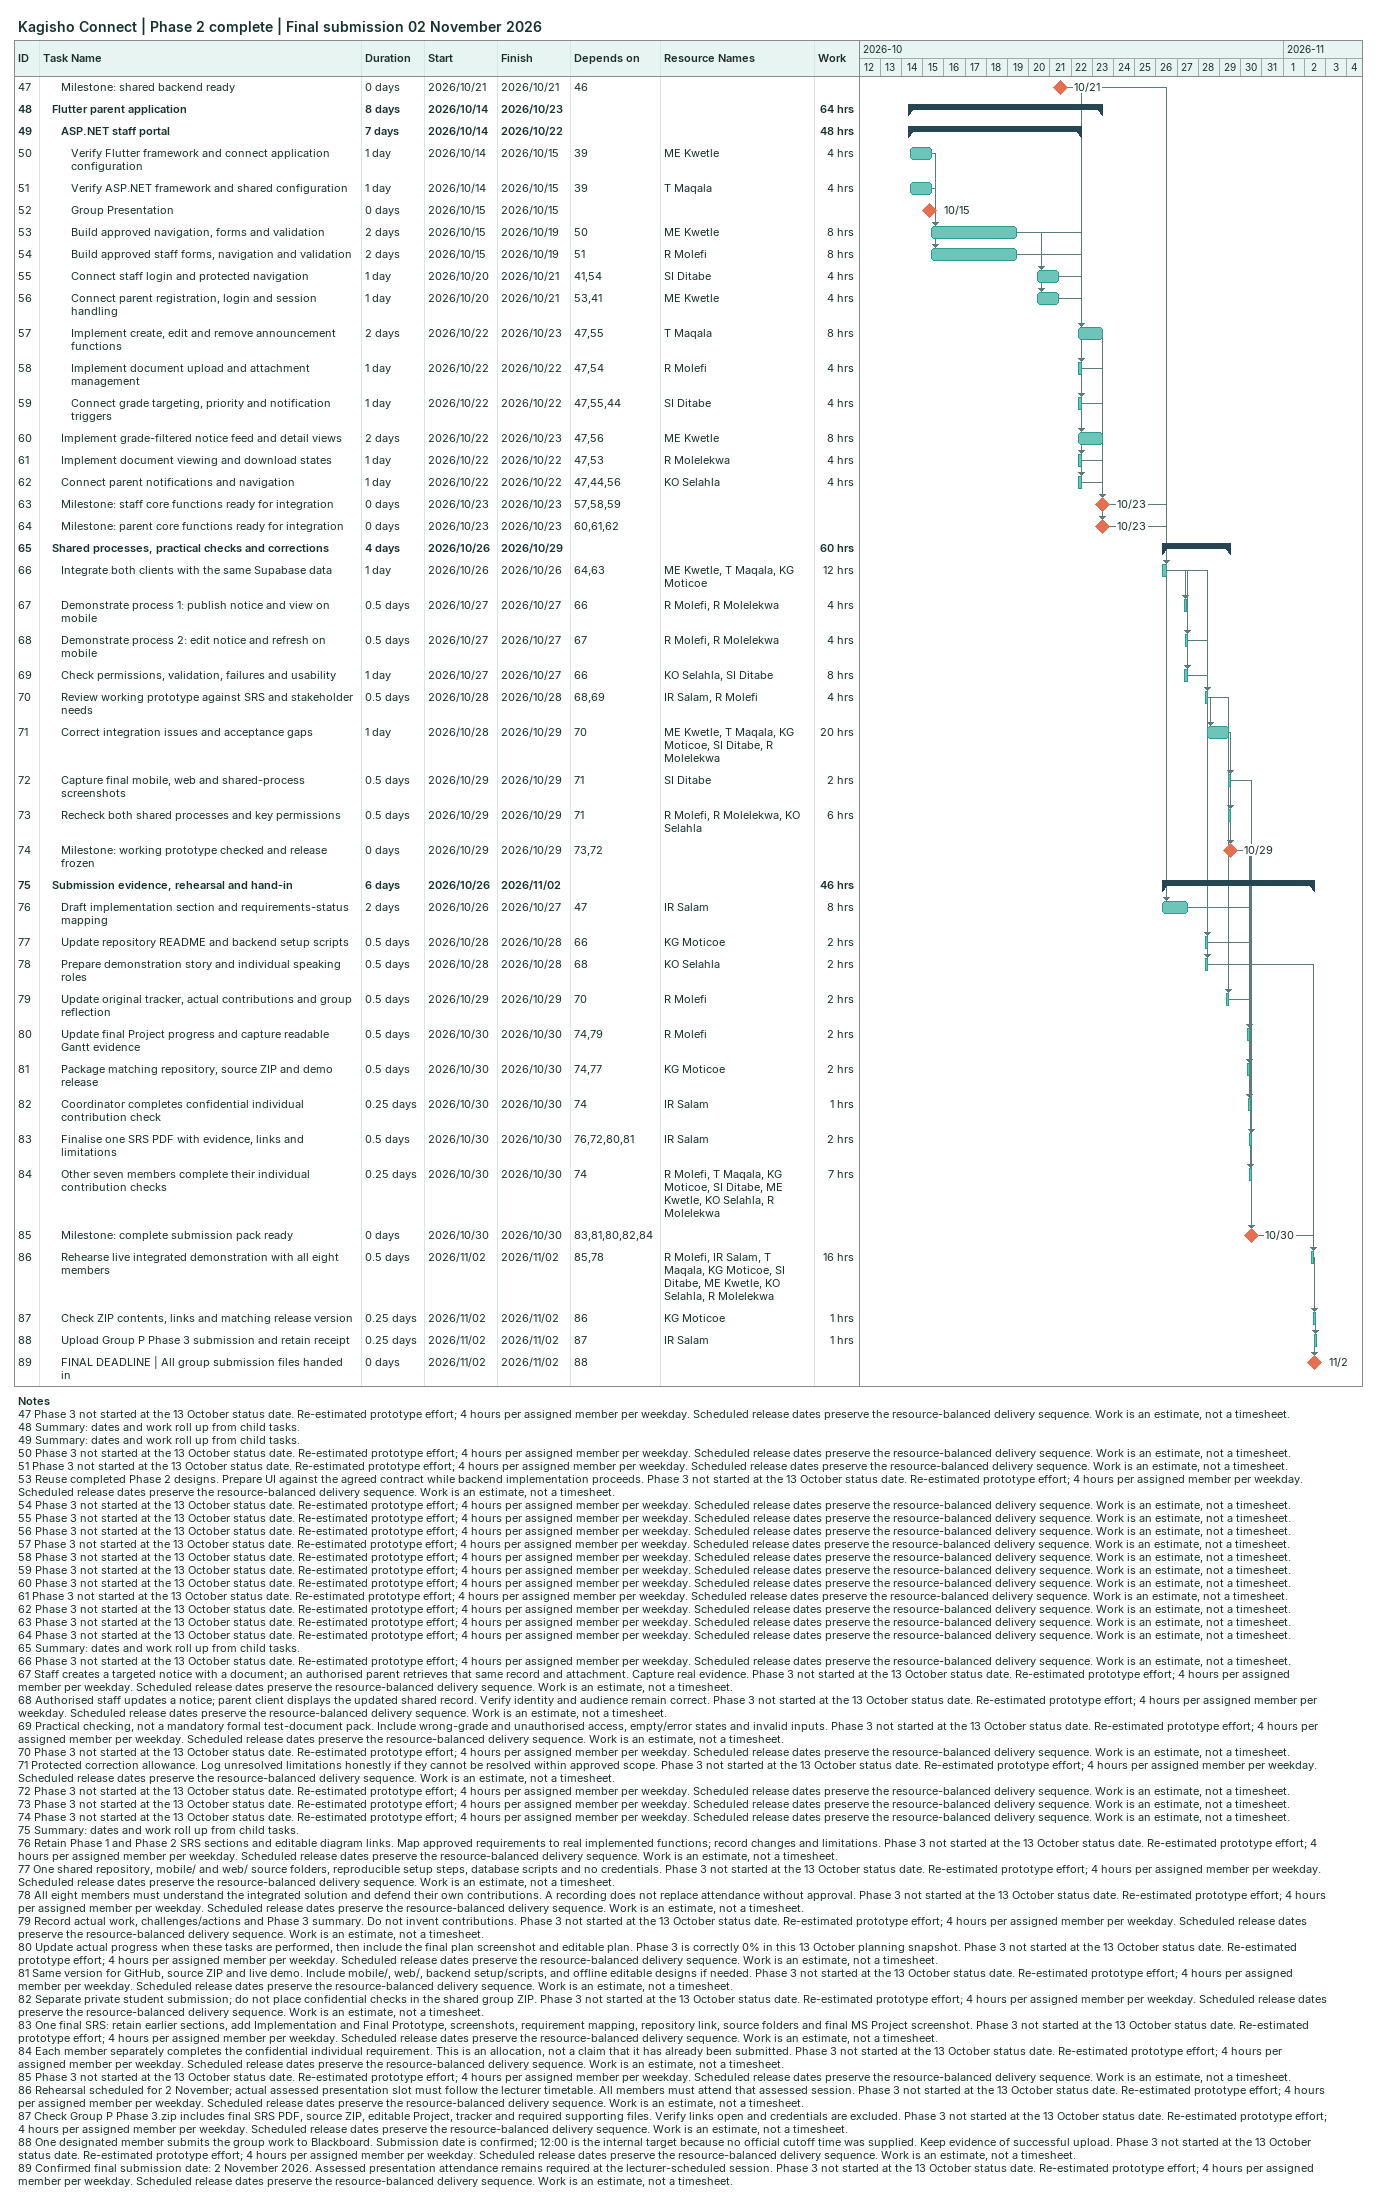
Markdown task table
Kagisho Connect | Phase 2 complete | Final submission 02 November 2026

| ID | Level | Task | Duration | Start | Finish | Predecessors | Resources | Work (h) |
|---|---|---|---|---|---|---|---|---|
| 47 | 3 | Milestone: shared backend ready | 0d | 2026-10-21 | 2026-10-21 | 46 |  |  |
| 48 | 2 | **Flutter parent application** | 8d | 2026-10-14 | 2026-10-23 |  |  | 64 |
| 49 | 3 | **ASP.NET staff portal** | 7d | 2026-10-14 | 2026-10-22 |  |  | 48 |
| 50 | 4 | Verify Flutter framework and connect application configuration | 1d | 2026-10-14 | 2026-10-15 | 39 | ME Kwetle | 4 |
| 51 | 4 | Verify ASP.NET framework and shared configuration | 1d | 2026-10-14 | 2026-10-15 | 39 | T Maqala | 4 |
| 52 | 4 | Group Presentation | 0d | 2026-10-15 | 2026-10-15 |  |  |  |
| 53 | 4 | Build approved navigation, forms and validation | 2d | 2026-10-15 | 2026-10-19 | 50 | ME Kwetle | 8 |
| 54 | 4 | Build approved staff forms, navigation and validation | 2d | 2026-10-15 | 2026-10-19 | 51 | R Molefi | 8 |
| 55 | 4 | Connect staff login and protected navigation | 1d | 2026-10-20 | 2026-10-21 | 41, 54 | SI Ditabe | 4 |
| 56 | 4 | Connect parent registration, login and session handling | 1d | 2026-10-20 | 2026-10-21 | 53, 41 | ME Kwetle | 4 |
| 57 | 4 | Implement create, edit and remove announcement functions | 2d | 2026-10-22 | 2026-10-23 | 47, 55 | T Maqala | 8 |
| 58 | 4 | Implement document upload and attachment management | 1d | 2026-10-22 | 2026-10-22 | 47, 54 | R Molefi | 4 |
| 59 | 4 | Connect grade targeting, priority and notification triggers | 1d | 2026-10-22 | 2026-10-22 | 47, 55, 44 | SI Ditabe | 4 |
| 60 | 3 | Implement grade-filtered notice feed and detail views | 2d | 2026-10-22 | 2026-10-23 | 47, 56 | ME Kwetle | 8 |
| 61 | 3 | Implement document viewing and download states | 1d | 2026-10-22 | 2026-10-22 | 47, 53 | R Molelekwa | 4 |
| 62 | 3 | Connect parent notifications and navigation | 1d | 2026-10-22 | 2026-10-22 | 47, 44, 56 | KO Selahla | 4 |
| 63 | 3 | Milestone: staff core functions ready for integration | 0d | 2026-10-23 | 2026-10-23 | 57, 58, 59 |  |  |
| 64 | 3 | Milestone: parent core functions ready for integration | 0d | 2026-10-23 | 2026-10-23 | 60, 61, 62 |  |  |
| 65 | 2 | **Shared processes, practical checks and corrections** | 4d | 2026-10-26 | 2026-10-29 |  |  | 60 |
| 66 | 3 | Integrate both clients with the same Supabase data | 1d | 2026-10-26 | 2026-10-26 | 64, 63 | ME Kwetle, T Maqala, KG Moticoe | 12 |
| 67 | 3 | Demonstrate process 1: publish notice and view on mobile | 0.5d | 2026-10-27 | 2026-10-27 | 66 | R Molefi, R Molelekwa | 4 |
| 68 | 3 | Demonstrate process 2: edit notice and refresh on mobile | 0.5d | 2026-10-27 | 2026-10-27 | 67 | R Molefi, R Molelekwa | 4 |
| 69 | 3 | Check permissions, validation, failures and usability | 1d | 2026-10-27 | 2026-10-27 | 66 | KO Selahla, SI Ditabe | 8 |
| 70 | 3 | Review working prototype against SRS and stakeholder needs | 0.5d | 2026-10-28 | 2026-10-28 | 68, 69 | IR Salam, R Molefi | 4 |
| 71 | 3 | Correct integration issues and acceptance gaps | 1d | 2026-10-28 | 2026-10-29 | 70 | ME Kwetle, T Maqala, KG Moticoe, SI Ditabe, R Molelekwa | 20 |
| 72 | 3 | Capture final mobile, web and shared-process screenshots | 0.5d | 2026-10-29 | 2026-10-29 | 71 | SI Ditabe | 2 |
| 73 | 3 | Recheck both shared processes and key permissions | 0.5d | 2026-10-29 | 2026-10-29 | 71 | R Molefi, R Molelekwa, KO Selahla | 6 |
| 74 | 3 | Milestone: working prototype checked and release frozen | 0d | 2026-10-29 | 2026-10-29 | 73, 72 |  |  |
| 75 | 2 | **Submission evidence, rehearsal and hand-in** | 6d | 2026-10-26 | 2026-11-02 |  |  | 46 |
| 76 | 3 | Draft implementation section and requirements-status mapping | 2d | 2026-10-26 | 2026-10-27 | 47 | IR Salam | 8 |
| 77 | 3 | Update repository README and backend setup scripts | 0.5d | 2026-10-28 | 2026-10-28 | 66 | KG Moticoe | 2 |
| 78 | 3 | Prepare demonstration story and individual speaking roles | 0.5d | 2026-10-28 | 2026-10-28 | 68 | KO Selahla | 2 |
| 79 | 3 | Update original tracker, actual contributions and group reflection | 0.5d | 2026-10-29 | 2026-10-29 | 70 | R Molefi | 2 |
| 80 | 3 | Update final Project progress and capture readable Gantt evidence | 0.5d | 2026-10-30 | 2026-10-30 | 74, 79 | R Molefi | 2 |
| 81 | 3 | Package matching repository, source ZIP and demo release | 0.5d | 2026-10-30 | 2026-10-30 | 74, 77 | KG Moticoe | 2 |
| 82 | 3 | Coordinator completes confidential individual contribution check | 0.25d | 2026-10-30 | 2026-10-30 | 74 | IR Salam | 1 |
| 83 | 3 | Finalise one SRS PDF with evidence, links and limitations | 0.5d | 2026-10-30 | 2026-10-30 | 76, 72, 80, 81 | IR Salam | 2 |
| 84 | 3 | Other seven members complete their individual contribution checks | 0.25d | 2026-10-30 | 2026-10-30 | 74 | R Molefi, T Maqala, KG Moticoe, SI Ditabe, ME Kwetle, KO Selahla, R Molelekwa | 7 |
| 85 | 3 | Milestone: complete submission pack ready | 0d | 2026-10-30 | 2026-10-30 | 83, 81, 80, 82, 84 |  |  |
| 86 | 3 | Rehearse live integrated demonstration with all eight members | 0.5d | 2026-11-02 | 2026-11-02 | 85, 78 | R Molefi, IR Salam, T Maqala, KG Moticoe, SI Ditabe, ME Kwetle, KO Selahla, R Molelekwa | 16 |
| 87 | 3 | Check ZIP contents, links and matching release version | 0.25d | 2026-11-02 | 2026-11-02 | 86 | KG Moticoe | 1 |
| 88 | 3 | Upload Group P Phase 3 submission and retain receipt | 0.25d | 2026-11-02 | 2026-11-02 | 87 | IR Salam | 1 |
| 89 | 3 | FINAL DEADLINE \| All group submission files handed in | 0d | 2026-11-02 | 2026-11-02 | 88 |  |  |

Notes
- 47: Phase 3 not started at the 13 October status date. Re-estimated prototype effort; 4 hours per assigned member per weekday. Scheduled release dates preserve the resource-balanced delivery sequence. Work is an estimate, not a timesheet.
- 48: Summary: dates and work roll up from child tasks.
- 49: Summary: dates and work roll up from child tasks.
- 50: Phase 3 not started at the 13 October status date. Re-estimated prototype effort; 4 hours per assigned member per weekday. Scheduled release dates preserve the resource-balanced delivery sequence. Work is an estimate, not a timesheet.
- 51: Phase 3 not started at the 13 October status date. Re-estimated prototype effort; 4 hours per assigned member per weekday. Scheduled release dates preserve the resource-balanced delivery sequence. Work is an estimate, not a timesheet.
- 53: Reuse completed Phase 2 designs. Prepare UI against the agreed contract while backend implementation proceeds. Phase 3 not started at the 13 October status date. Re-estimated prototype effort; 4 hours per assigned member per weekday. Scheduled release dates preserve the resource-balanced delivery sequence. Work is an estimate, not a timesheet.
- 54: Phase 3 not started at the 13 October status date. Re-estimated prototype effort; 4 hours per assigned member per weekday. Scheduled release dates preserve the resource-balanced delivery sequence. Work is an estimate, not a timesheet.
- 55: Phase 3 not started at the 13 October status date. Re-estimated prototype effort; 4 hours per assigned member per weekday. Scheduled release dates preserve the resource-balanced delivery sequence. Work is an estimate, not a timesheet.
- 56: Phase 3 not started at the 13 October status date. Re-estimated prototype effort; 4 hours per assigned member per weekday. Scheduled release dates preserve the resource-balanced delivery sequence. Work is an estimate, not a timesheet.
- 57: Phase 3 not started at the 13 October status date. Re-estimated prototype effort; 4 hours per assigned member per weekday. Scheduled release dates preserve the resource-balanced delivery sequence. Work is an estimate, not a timesheet.
- 58: Phase 3 not started at the 13 October status date. Re-estimated prototype effort; 4 hours per assigned member per weekday. Scheduled release dates preserve the resource-balanced delivery sequence. Work is an estimate, not a timesheet.
- 59: Phase 3 not started at the 13 October status date. Re-estimated prototype effort; 4 hours per assigned member per weekday. Scheduled release dates preserve the resource-balanced delivery sequence. Work is an estimate, not a timesheet.
- 60: Phase 3 not started at the 13 October status date. Re-estimated prototype effort; 4 hours per assigned member per weekday. Scheduled release dates preserve the resource-balanced delivery sequence. Work is an estimate, not a timesheet.
- 61: Phase 3 not started at the 13 October status date. Re-estimated prototype effort; 4 hours per assigned member per weekday. Scheduled release dates preserve the resource-balanced delivery sequence. Work is an estimate, not a timesheet.
- 62: Phase 3 not started at the 13 October status date. Re-estimated prototype effort; 4 hours per assigned member per weekday. Scheduled release dates preserve the resource-balanced delivery sequence. Work is an estimate, not a timesheet.
- 63: Phase 3 not started at the 13 October status date. Re-estimated prototype effort; 4 hours per assigned member per weekday. Scheduled release dates preserve the resource-balanced delivery sequence. Work is an estimate, not a timesheet.
- 64: Phase 3 not started at the 13 October status date. Re-estimated prototype effort; 4 hours per assigned member per weekday. Scheduled release dates preserve the resource-balanced delivery sequence. Work is an estimate, not a timesheet.
- 65: Summary: dates and work roll up from child tasks.
- 66: Phase 3 not started at the 13 October status date. Re-estimated prototype effort; 4 hours per assigned member per weekday. Scheduled release dates preserve the resource-balanced delivery sequence. Work is an estimate, not a timesheet.
- 67: Staff creates a targeted notice with a document; an authorised parent retrieves that same record and attachment. Capture real evidence. Phase 3 not started at the 13 October status date. Re-estimated prototype effort; 4 hours per assigned member per weekday. Scheduled release dates preserve the resource-balanced delivery sequence. Work is an estimate, not a timesheet.
- 68: Authorised staff updates a notice; parent client displays the updated shared record. Verify identity and audience remain correct. Phase 3 not started at the 13 October status date. Re-estimated prototype effort; 4 hours per assigned member per weekday. Scheduled release dates preserve the resource-balanced delivery sequence. Work is an estimate, not a timesheet.
- 69: Practical checking, not a mandatory formal test-document pack. Include wrong-grade and unauthorised access, empty/error states and invalid inputs. Phase 3 not started at the 13 October status date. Re-estimated prototype effort; 4 hours per assigned member per weekday. Scheduled release dates preserve the resource-balanced delivery sequence. Work is an estimate, not a timesheet.
- 70: Phase 3 not started at the 13 October status date. Re-estimated prototype effort; 4 hours per assigned member per weekday. Scheduled release dates preserve the resource-balanced delivery sequence. Work is an estimate, not a timesheet.
- 71: Protected correction allowance. Log unresolved limitations honestly if they cannot be resolved within approved scope. Phase 3 not started at the 13 October status date. Re-estimated prototype effort; 4 hours per assigned member per weekday. Scheduled release dates preserve the resource-balanced delivery sequence. Work is an estimate, not a timesheet.
- 72: Phase 3 not started at the 13 October status date. Re-estimated prototype effort; 4 hours per assigned member per weekday. Scheduled release dates preserve the resource-balanced delivery sequence. Work is an estimate, not a timesheet.
- 73: Phase 3 not started at the 13 October status date. Re-estimated prototype effort; 4 hours per assigned member per weekday. Scheduled release dates preserve the resource-balanced delivery sequence. Work is an estimate, not a timesheet.
- 74: Phase 3 not started at the 13 October status date. Re-estimated prototype effort; 4 hours per assigned member per weekday. Scheduled release dates preserve the resource-balanced delivery sequence. Work is an estimate, not a timesheet.
- 75: Summary: dates and work roll up from child tasks.
- 76: Retain Phase 1 and Phase 2 SRS sections and editable diagram links. Map approved requirements to real implemented functions; record changes and limitations. Phase 3 not started at the 13 October status date. Re-estimated prototype effort; 4 hours per assigned member per weekday. Scheduled release dates preserve the resource-balanced delivery sequence. Work is an estimate, not a timesheet.
- 77: One shared repository, mobile/ and web/ source folders, reproducible setup steps, database scripts and no credentials. Phase 3 not started at the 13 October status date. Re-estimated prototype effort; 4 hours per assigned member per weekday. Scheduled release dates preserve the resource-balanced delivery sequence. Work is an estimate, not a timesheet.
- 78: All eight members must understand the integrated solution and defend their own contributions. A recording does not replace attendance without approval. Phase 3 not started at the 13 October status date. Re-estimated prototype effort; 4 hours per assigned member per weekday. Scheduled release dates preserve the resource-balanced delivery sequence. Work is an estimate, not a timesheet.
- 79: Record actual work, challenges/actions and Phase 3 summary. Do not invent contributions. Phase 3 not started at the 13 October status date. Re-estimated prototype effort; 4 hours per assigned member per weekday. Scheduled release dates preserve the resource-balanced delivery sequence. Work is an estimate, not a timesheet.
- 80: Update actual progress when these tasks are performed, then include the final plan screenshot and editable plan. Phase 3 is correctly 0% in this 13 October planning snapshot. Phase 3 not started at the 13 October status date. Re-estimated prototype effort; 4 hours per assigned member per weekday. Scheduled release dates preserve the resource-balanced delivery sequence. Work is an estimate, not a timesheet.
- 81: Same version for GitHub, source ZIP and live demo. Include mobile/, web/, backend setup/scripts, and offline editable designs if needed. Phase 3 not started at the 13 October status date. Re-estimated prototype effort; 4 hours per assigned member per weekday. Scheduled release dates preserve the resource-balanced delivery sequence. Work is an estimate, not a timesheet.
- 82: Separate private student submission; do not place confidential checks in the shared group ZIP. Phase 3 not started at the 13 October status date. Re-estimated prototype effort; 4 hours per assigned member per weekday. Scheduled release dates preserve the resource-balanced delivery sequence. Work is an estimate, not a timesheet.
- 83: One final SRS: retain earlier sections, add Implementation and Final Prototype, screenshots, requirement mapping, repository link, source folders and final MS Project screenshot. Phase 3 not started at the 13 October status date. Re-estimated prototype effort; 4 hours per assigned member per weekday. Scheduled release dates preserve the resource-balanced delivery sequence. Work is an estimate, not a timesheet.
- 84: Each member separately completes the confidential individual requirement. This is an allocation, not a claim that it has already been submitted. Phase 3 not started at the 13 October status date. Re-estimated prototype effort; 4 hours per assigned member per weekday. Scheduled release dates preserve the resource-balanced delivery sequence. Work is an estimate, not a timesheet.
- 85: Phase 3 not started at the 13 October status date. Re-estimated prototype effort; 4 hours per assigned member per weekday. Scheduled release dates preserve the resource-balanced delivery sequence. Work is an estimate, not a timesheet.
- 86: Rehearsal scheduled for 2 November; actual assessed presentation slot must follow the lecturer timetable. All members must attend that assessed session. Phase 3 not started at the 13 October status date. Re-estimated prototype effort; 4 hours per assigned member per weekday. Scheduled release dates preserve the resource-balanced delivery sequence. Work is an estimate, not a timesheet.
- 87: Check Group P Phase 3.zip includes final SRS PDF, source ZIP, editable Project, tracker and required supporting files. Verify links open and credentials are excluded. Phase 3 not started at the 13 October status date. Re-estimated prototype effort; 4 hours per assigned member per weekday. Scheduled release dates preserve the resource-balanced delivery sequence. Work is an estimate, not a timesheet.
- 88: One designated member submits the group work to Blackboard. Submission date is confirmed; 12:00 is the internal target because no official cutoff time was supplied. Keep evidence of successful upload. Phase 3 not started at the 13 October status date. Re-estimated prototype effort; 4 hours per assigned member per weekday. Scheduled release dates preserve the resource-balanced delivery sequence. Work is an estimate, not a timesheet.
- 89: Confirmed final submission date: 2 November 2026. Assessed presentation attendance remains required at the lecturer-scheduled session. Phase 3 not started at the 13 October status date. Re-estimated prototype effort; 4 hours per assigned member per weekday. Scheduled release dates preserve the resource-balanced delivery sequence. Work is an estimate, not a timesheet.
